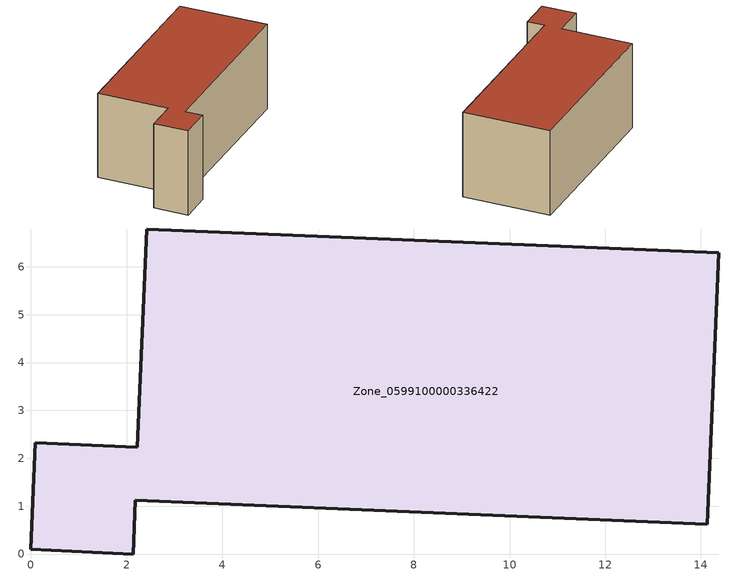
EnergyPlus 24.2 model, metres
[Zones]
Zone_0599100000336422
 floor ground (C_G): 14.13,0.62 2.18,1.12 2.14,0 0,0.1 0.09,2.32 2.22,2.23 2.42,6.79 14.37,6.29 z0.65
 wall outside (C_F): 2.22,2.23 0.09,2.32 0,0.1 2.14,0 2.18,1.12 14.13,0.62 14.37,6.29 2.42,6.79 2.22,2.23 z0.65:6.32
 roof outside (C_R): 14.13,0.62 14.37,6.29 2.42,6.79 2.22,2.23 0.09,2.32 0,0.1 2.14,0 2.18,1.12 z6.32
[BUILDING]
Pand.0599100000336422: North Axis=0; Terrain=City; Loads Convergence Tolerance Value=0.04; Temperature Convergence Tolerance Value=0.4; Solar Distribution=FullExterior; Maximum Number of Warmup Days=25; Minimum Number of Warmup Days=1
[Site:Location]
Rotterdam.The.Hague.AP_ZH_NLD Design_Conditions: Latitude=51.96; Longitude=4.45; Time Zone=1; Elevation=-4.5
[SITE:GROUNDTEMPERATURE:BUILDINGSURFACE]
18, 18, 18, 18, 18, 18, 18, 18, 18, 18, 18, 18
[MATERIAL] Thermal Absorptance=0.9; Solar Absorptance=0.7; Visible Absorptance=0.7
Name | Roughness | Thickness | Conductivity | Density | Specific Heat
G.TC.1975-1991 | MediumSmooth | 0.15 | 0.288461 | 540 | 1210
F.TC.1975-1991 | Rough | 0.3 | 0.230769 | 1920 | 840
R.TC.1975-1991 | MediumRough | 0.2 | 0.153846 | 1500 | 1000
[CONSTRUCTION]
C_G: G.TC.1975-1991
C_F: F.TC.1975-1991
C_R: R.TC.1975-1991
[ZONE]
Zone_0599100000336422: Type=1; Multiplier=1; Ceiling Height=Autocalculate; Volume=Autocalculate; Floor Area=autocalculate; Part of Total Floor Area=Yes
[ZONEINFILTRATION:DESIGNFLOWRATE]
Infil_Zone_0599100000336422: Zone or ZoneList or Space or SpaceList=Zone_0599100000336422; Schedule=AlwaysOn; Design Flow Rate Calculation Method=Flow/Area; Flow Rate per Floor Area=0.003; Constant Term Coefficient=1; Temperature Term Coefficient=0; Velocity Term Coefficient=0; Velocity Squared Term Coefficient=0
[HVACTEMPLATE:ZONE:IDEALLOADSAIRSYSTEM]
Zone_0599100000336422: Maximum Heating Supply Air Temperature=50; Minimum Cooling Supply Air Temperature=13; Maximum Heating Supply Air Humidity Ratio=0.0156; Minimum Cooling Supply Air Humidity Ratio=0.0077; Heating Limit=NoLimit; Cooling Limit=NoLimit; Dehumidification Control Type=ConstantSensibleHeatRatio; Cooling Sensible Heat Ratio=0.7; Dehumidification Setpoint=60; Humidification Control Type=None; Humidification Setpoint=30; Outdoor Air Method=None; Outdoor Air Flow Rate per Person=0.00944; Outdoor Air Flow Rate per Zone Floor Area=0; Outdoor Air Flow Rate per Zone=0; Demand Controlled Ventilation Type=None; Outdoor Air Economizer Type=NoEconomizer; Heat Recovery Type=None; Sensible Heat Recovery Effectiveness=0.7; Latent Heat Recovery Effectiveness=0.65
[ZONECONTROL:THERMOSTAT]
ThermostatControl_Zone_0599100000336422: Zone or ZoneList=Zone_0599100000336422; Control Type Schedule=DualSetpointControlType; Control 1=Thermostat_Zone_0599100000336422; Temperature Difference Between Cutout And Setpoint=0
[THERMOSTATSETPOINT:DUALSETPOINT]
Thermostat_Zone_0599100000336422: Heating Setpoint Temperature Schedule=HeatingSetpoint_Zone_0599100000336422; Cooling Setpoint Temperature Schedule=CoolingSetpoint_Zone_0599100000336422
[SCHEDULE:COMPACT]
HeatingSetpoint_Zone_0599100000336422: Through: 12/31, For: AllDays, Until: 24:00, 21
CoolingSetpoint_Zone_0599100000336422: Through: 12/31, For: AllDays, Until: 24:00, 24
DualSetpointControlType: Through: 12/31, For: AllDays, Until: 24:00, 4
AlwaysOn: Through: 12/31, For: AllDays, Until: 24:00, 1
